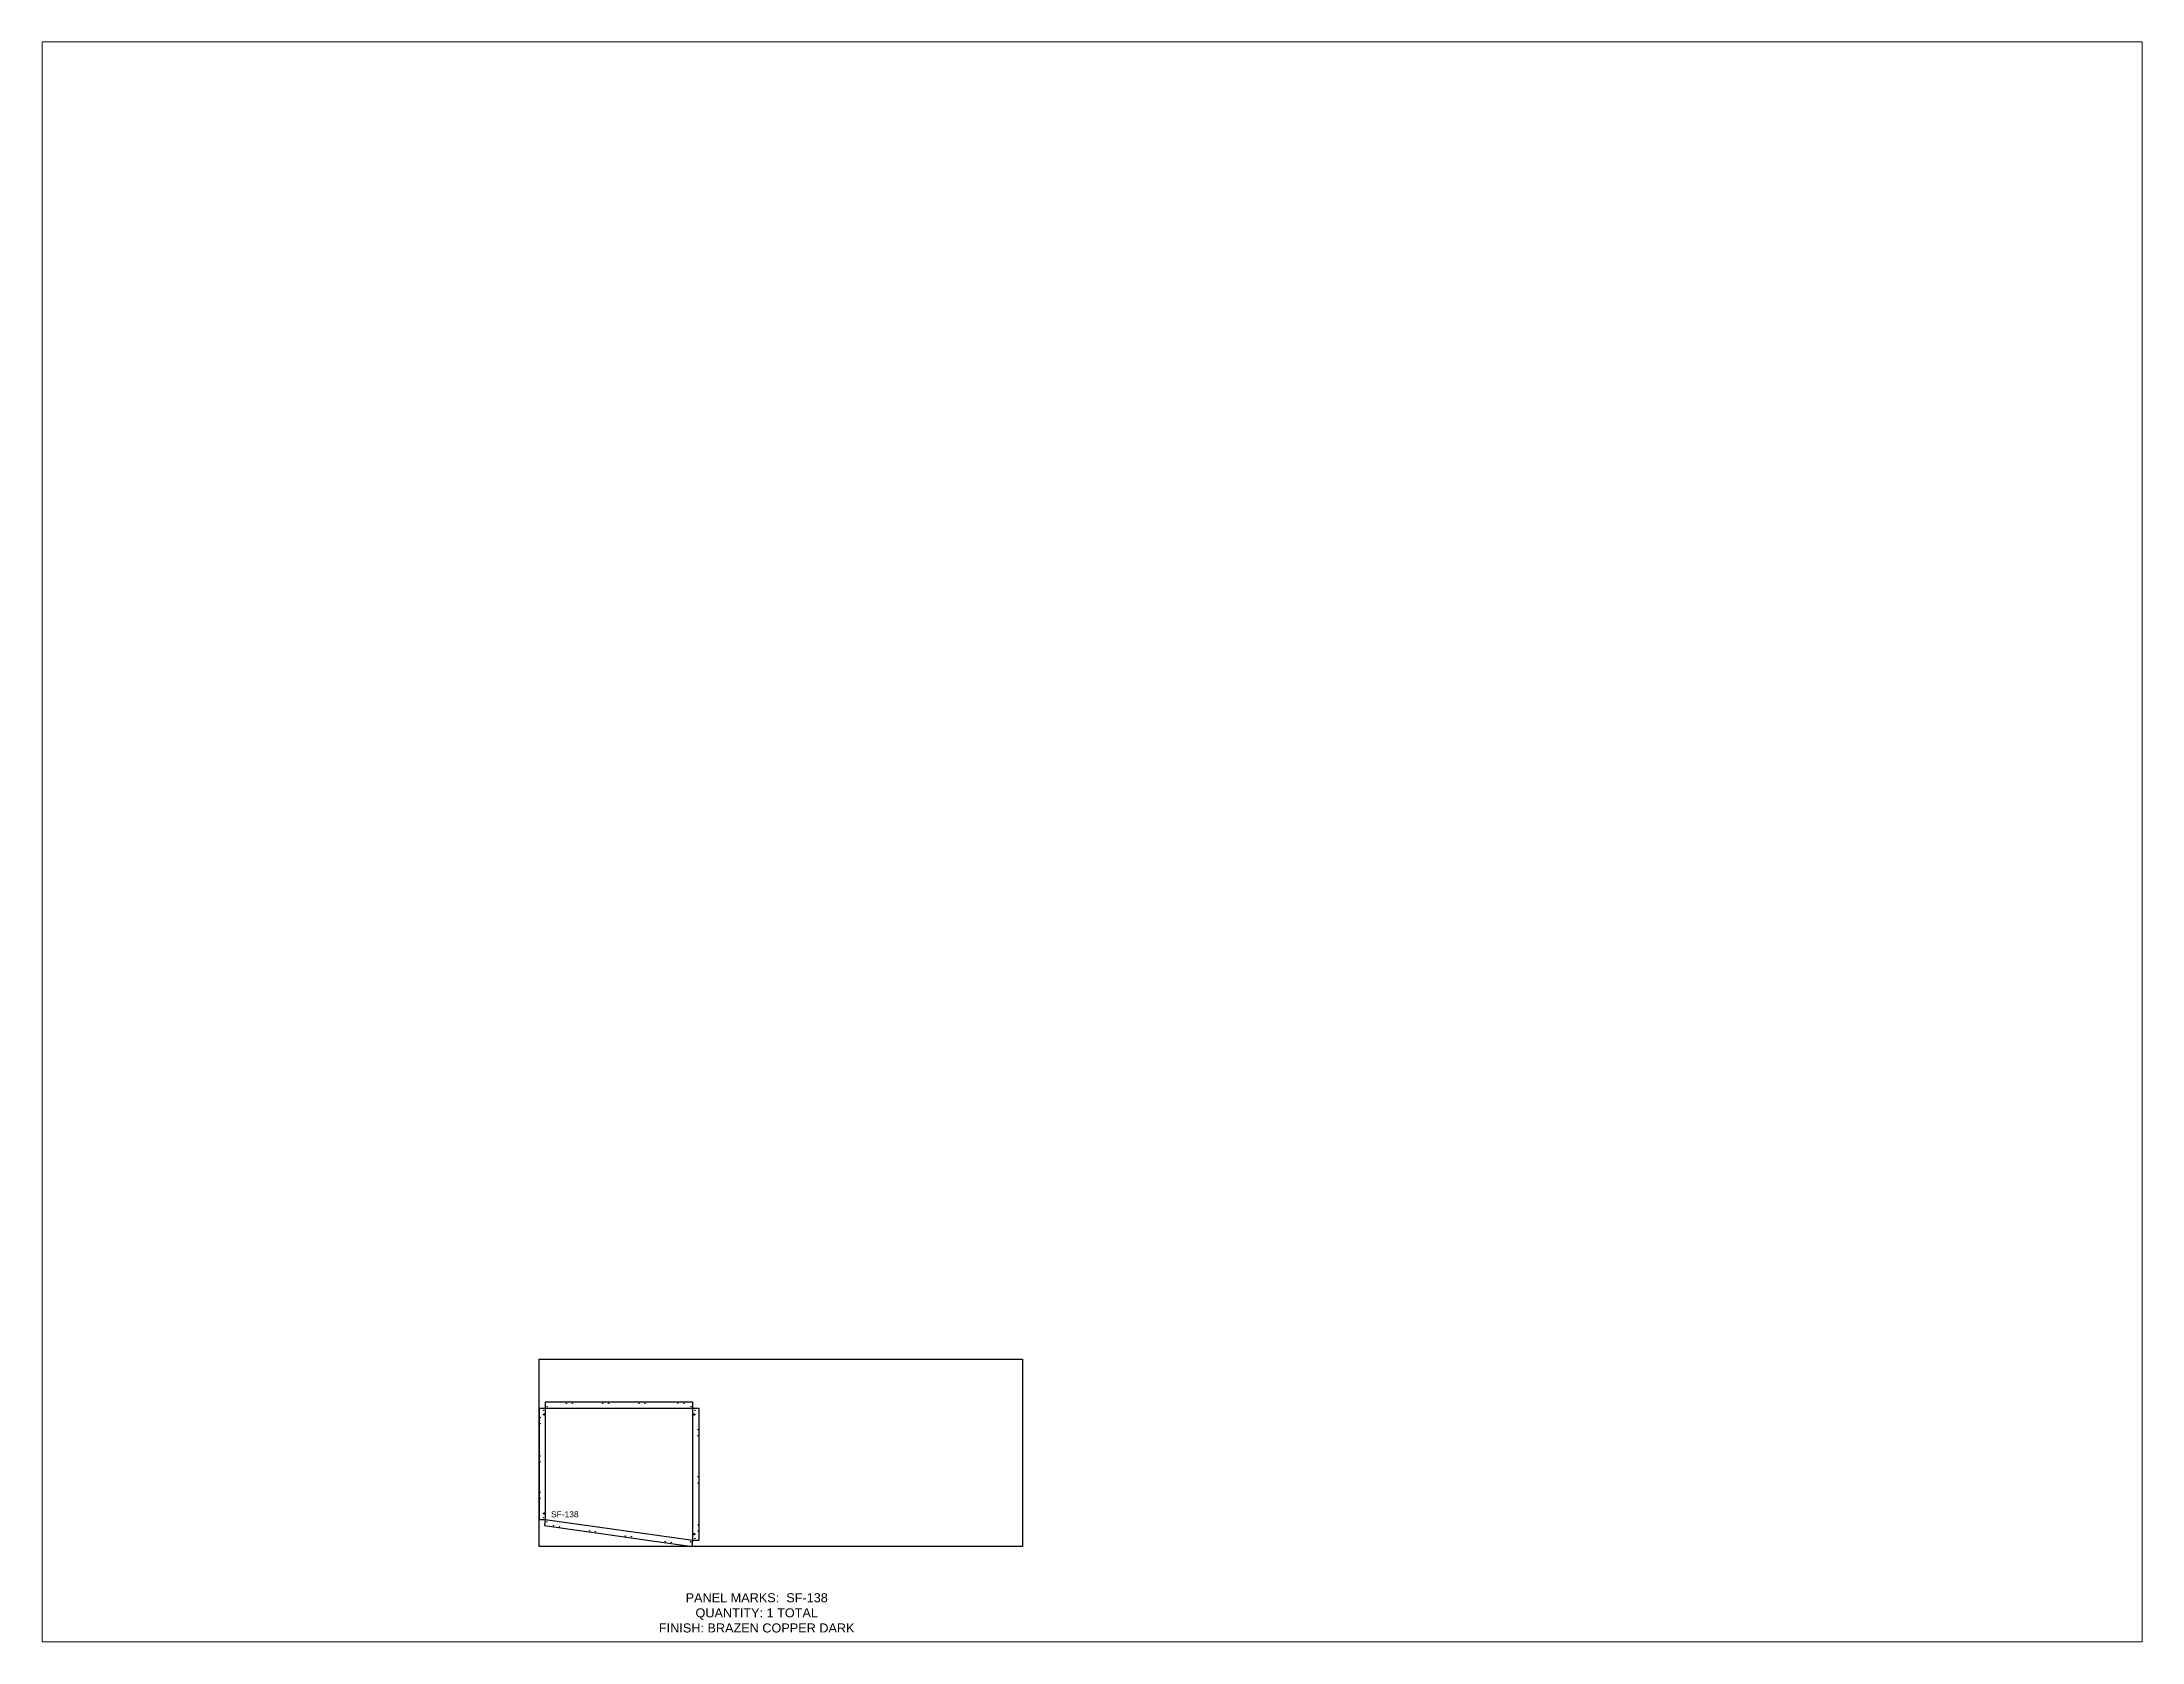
# Paper-space layout 'Layout1' of a CAD drawing. Header units: inches. Extents: x 1.05 to 9.45, y 0.8 to 7.2.
# The model-space entities are those that its viewports show. They can reach past a viewport. Long polylines and large blocks are cut down to what shows.
import ezdxf

# ---------------------------------------------------------------- set-up
doc = ezdxf.new("R2010")
doc.units = ezdxf.units.IN
doc.header["$MEASUREMENT"] = 0
doc.linetypes.add('HIDDEN', pattern=[0.375, 0.25, -0.125])
doc.linetypes.add('PHANTOM', pattern=[2.5, 1.25, -0.25, 0.25, -0.25, 0.25, -0.25])
for name, color, linetype in [('CUT', 7, 'Continuous'), ('DIMS', 1, 'Continuous'), ('HOLES', 6, 'Continuous'), ('ROUT', 1, 'HIDDEN'), ('SHEET', 5, 'PHANTOM'), ('TEXT', 2, 'PHANTOM'), ('V135', 4, 'HIDDEN'), ('WEEPS', 3, 'HIDDEN')]:
    doc.layers.add(name, color=color, linetype=linetype)
doc.styles.get("Standard").update_dxf_attribs({"font": 'arial.ttf'})

msp = doc.modelspace()

# ---------------------------------------------------------------- linework, layer by layer
at = {"layer": 'CUT', "ltscale": 0.25}
msp.add_lwpolyline([(1.78, 6.87), (50.66, 0), (50.95, 2.04), (53.01, 2.04), (53.01, 45.66), (50.95, 45.66), (50.95, 47.72), (2.06, 47.72), (2.06, 45.66), (0, 45.66), (0, 8.91), (2.06, 8.91)], close=True, dxfattribs=at)
at = {"layer": 'HOLES', "ltscale": 0.25}
for centre in [(0.38, 42.66), (1.44, 45.03), (2.69, 46.28), (9.06, 47.34), (11.06, 47.34), (21.06, 47.34), (23.06, 47.34), (33.06, 47.34), (35.06, 47.34), (45.95, 47.34), (47.95, 47.34), (50.33, 46.28), (51.58, 45.03), (0.38, 40.66), (52.64, 38.66), (52.64, 36.66), (0.38, 29.91), (0.38, 27.91), (52.64, 23.04), (52.64, 21.04), (0.38, 17.92), (0.38, 15.92), (1.44, 9.54), (2.59, 8.21), (52.64, 7.04), (4.8, 6.82), (6.78, 6.55), (16.68, 5.15), (18.66, 4.88), (28.56, 3.48), (30.55, 3.21), (41.8, 1.62), (43.79, 1.35), (50.25, 1.51), (51.58, 2.67), (52.64, 5.04)]:
    msp.add_circle(centre, 0.0625, dxfattribs=at)
at = {"layer": 'ROUT', "ltscale": 0.25}
msp.add_line((53.01, 45.66), (0, 45.66), dxfattribs=at)
for points in [[(0, 8.91), (2.06, 8.91), (50.95, 2.04), (50.95, 47.72)], [(2.06, 47.72), (2.06, 8.91), (1.78, 6.87)]]:
    msp.add_lwpolyline(points, dxfattribs=at)
at = {"layer": 'SHEET'}
msp.add_lwpolyline([(0, 62), (160, 62), (160, 0), (0, 0)], close=True, dxfattribs=at)
at = {"layer": 'V135'}
msp.add_lwpolyline([(50.66, 0), (50.95, 2.04), (53.01, 2.04)], dxfattribs=at)
at = {"layer": 'WEEPS', "ltscale": 0.25}
for centre in [(1.66, 43.66), (51.36, 43.66), (1.66, 10.91), (51.36, 4.04)]:
    msp.add_circle(centre, 0.188, dxfattribs=at)

# ---------------------------------------------------------------- texts
at = {"layer": 'DIMS', "ltscale": 0.25, "insert": (8.54, 11.65), "char_height": 2, "attachment_point": 2}
msp.add_mtext_dynamic_manual_height_columns('SF-138', width=3.0859, gutter_width=10, heights=[2.07], dxfattribs=at)
at = {"layer": 'TEXT', "insert": (72.05, -22.01), "char_height": 3, "attachment_point": 5}
msp.add_mtext_dynamic_manual_height_columns('\\pxt44;PANEL MARKS:  SF-138\\P\\ptz;QUANTITY: 1 TOTAL\\PFINISH: BRAZEN COPPER DARK', width=199.7409, gutter_width=1, heights=[0], dxfattribs=at)

psp = doc.layouts.get("Layout1")

# ---------------------------------------------------------------- viewports
at = {"layer": 'CUT'}
psp.add_viewport(center=(5.25, 4), size=(8.4, 6.4), view_center_point=(183.0157, 233.1318), view_height=529.538938, dxfattribs=at)

doc.saveas('drawing.dxf')
